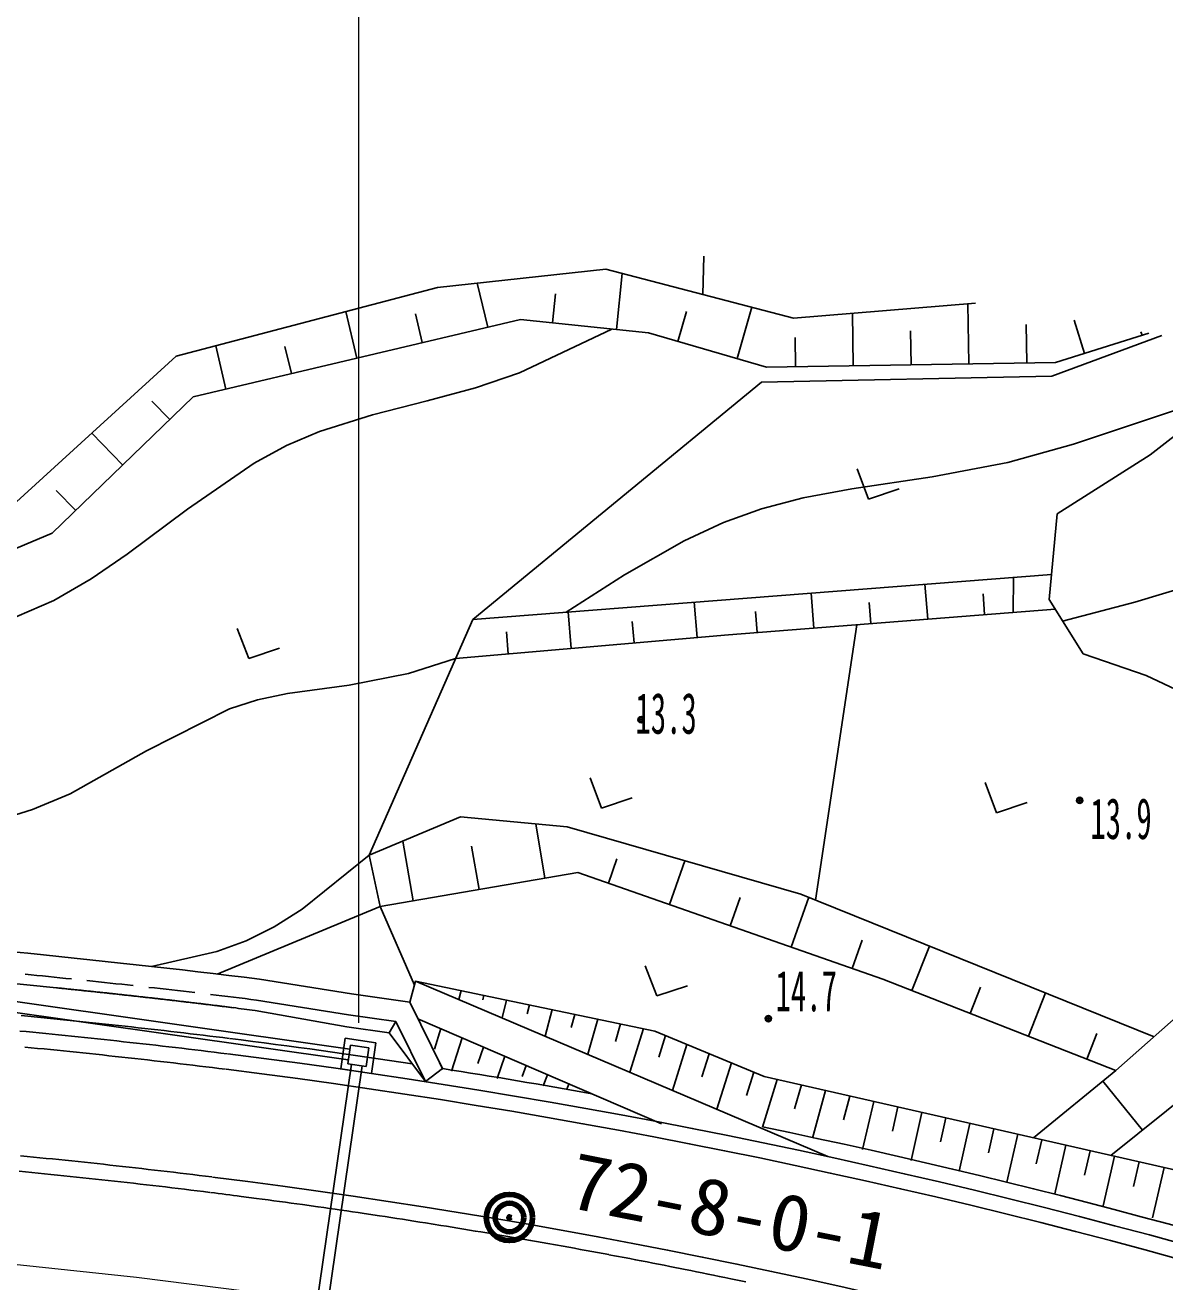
# Model space of a CAD drawing. Units: millimetres, scale not verified. Extents: x 40000 to 680000, y 20000 to 380000.
# Drawn here: x 183160 to 219884, y 273662 to 314165 of the extents above; entities that cross this region are included whole.
import ezdxf
from ezdxf.enums import TextEntityAlignment as Align

# ---------------------------------------------------------------- set-up
doc = ezdxf.new("R2010")
doc.units = ezdxf.units.MM
doc.header["$LTSCALE"] = 1000
doc.linetypes.add('CHAIN', pattern=[18.5, 12, -1.5, 3.5, -1.5])
for name, color, linetype, lineweight in [('M-BGD', 7, 'Continuous', 25), ('M-BMK', 2, 'CHAIN', 13), ('M-BMK-SRVR', 3, 'Continuous', 25), ('M-STR-HTXT', 7, 'Continuous', 13), ('M-TTL', 2, 'Continuous', 140)]:
    doc.layers.add(name, color=color, linetype=linetype, lineweight=lineweight)
doc.styles.add('ＭＳ ゴシック', font='')
doc.styles.get('ＭＳ ゴシック').set_extended_font_data('MS Gothic')

msp = doc.modelspace()

# ---------------------------------------------------------------- linework, layer by layer
at = {"layer": 'M-BGD'}
for p, q in [((205024, 306720), (205000, 305485)), ((196447, 305712), (201874, 306300)), ((201874, 306300), (207915, 304725)), ((198064, 304431), (197728, 305851)), ((202211, 304356), (202401, 306163)), ((188027, 303500), (196447, 305712)), ((200149, 304572), (200247, 305507)), ((206098, 303421), (206576, 305074)), ((207915, 304725), (213777, 305205)), ((213570, 303250), (213539, 305186)), ((199118, 304681), (188575, 302187)), ((193847, 303434), (193491, 304935)), ((195955, 303932), (195735, 304865)), ((203242, 304247), (199118, 304681)), ((204194, 303972), (204472, 304933)), ((209844, 303190), (209817, 304881)), ((217293, 303587), (216957, 304655)), ((199092, 302960), (202068, 304371)), ((207050, 303145), (203242, 304247)), ((211707, 303220), (211690, 304308)), ((215433, 303280), (215413, 304515)), ((219367, 304238), (216365, 303295)), ((219149, 304170), (219114, 304282)), ((189629, 302436), (189299, 303834)), ((191738, 302935), (191532, 303805)), ((207981, 303160), (207966, 304101)), ((219790, 304165), (216242, 302851)), ((182876, 298803), (188027, 303500)), ((216365, 303295), (207050, 303145)), ((206885, 302653), (197583, 295011)), ((197667, 302474), (199092, 302960)), ((216242, 302851), (206885, 302653)), ((188575, 302187), (184033, 297787)), ((196111, 302057), (197667, 302474)), ((219408, 300313), (222045, 302374)), ((187818, 301454), (187245, 302045)), ((194357, 301610), (196111, 302057)), ((219227, 301419), (221365, 302135)), ((192647, 301070), (194357, 301610)), ((216939, 300661), (219227, 301419)), ((186304, 299987), (185305, 301018)), ((191584, 300615), (192647, 301070)), ((190541, 300043), (191584, 300615)), ((214829, 300064), (216939, 300661)), ((216411, 298412), (219408, 300313)), ((188390, 298567), (190541, 300043)), ((209969, 299860), (210338, 298888)), ((212388, 299602), (214829, 300064)), ((209797, 299224), (212388, 299602)), ((184790, 298520), (184164, 299166)), ((206884, 298580), (208225, 298932)), ((208225, 298932), (209797, 299224)), ((210338, 298888), (211324, 299218)), ((186446, 297114), (188390, 298567)), ((205657, 298131), (206884, 298580)), ((204397, 297543), (205657, 298131)), ((216151, 295652), (216411, 298412)), ((184033, 297787), (173511, 293425)), ((202477, 296449), (204397, 297543)), ((185288, 296319), (186446, 297114)), ((184089, 295617), (185288, 296319)), ((197583, 295011), (216227, 296464)), ((200595, 295246), (202477, 296449)), ((212243, 295021), (212154, 296147)), ((215005, 296369), (214994, 295238)), ((218919, 295563), (221405, 296324)), ((208576, 294732), (208486, 295861)), ((214077, 295166), (214024, 295840)), ((182892, 295105), (184089, 295617)), ((204811, 294427), (204712, 295567)), ((216344, 295345), (205825, 294515)), ((210409, 294877), (210356, 295553)), ((217248, 293908), (216151, 295652)), ((216588, 294958), (218919, 295563)), ((197583, 295011), (194247, 287417)), ((200756, 294076), (200654, 295251)), ((202783, 294252), (202723, 294946)), ((206742, 294587), (206688, 295266)), ((189996, 294724), (190366, 293752)), ((205825, 294515), (197031, 293754)), ((198728, 293901), (198667, 294616)), ((209963, 294841), (208625, 285967)), ((190366, 293752), (191352, 294082)), ((195515, 293264), (197031, 293754)), ((219276, 293209), (217248, 293908)), ((193602, 292898), (195515, 293264)), ((191612, 292628), (193602, 292898)), ((220989, 292398), (219276, 293209)), ((190642, 292423), (191612, 292628)), ((187071, 290773), (189743, 292132)), ((189743, 292132), (190642, 292423)), ((184606, 289394), (187071, 290773)), ((201365, 289906), (201735, 288934)), ((214092, 289754), (214461, 288782)), ((183393, 288886), (184606, 289394)), ((201735, 288934), (202721, 289264)), ((182254, 288530), (183393, 288886)), ((214461, 288782), (215447, 289111)), ((194247, 287417), (197188, 288645)), ((197188, 288645), (200621, 288329)), ((199909, 286671), (199610, 288422)), ((200621, 288329), (208156, 286156)), ((218309, 280472), (226769, 287999)), ((195661, 285945), (195333, 287870)), ((197785, 286308), (197547, 287699)), ((230729, 287870), (218147, 277737)), ((192082, 285670), (194247, 287416)), ((194247, 287417), (194600, 285764)), ((201953, 286509), (202226, 287292)), ((203917, 285823), (204411, 287236)), ((200971, 286852), (194600, 285764)), ((210793, 283421), (200971, 286852)), ((205882, 285137), (206201, 286050)), ((207846, 284451), (208407, 286055)), ((208156, 286156), (219534, 281561)), ((194600, 285764), (189349, 283582)), ((191184, 285100), (192082, 285670)), ((195701, 283224), (194600, 285764)), ((190284, 284649), (191184, 285100)), ((189339, 284308), (190284, 284649)), ((209811, 283765), (210127, 284671)), ((211732, 283053), (212295, 284485)), ((187229, 283828), (189339, 284308)), ((177597, 283795), (184168, 283138)), ((203141, 283850), (203511, 282878)), ((178315, 283344), (193621, 281163)), ((184168, 283138), (184206, 283134)), ((184206, 283134), (184243, 283130)), ((184243, 283130), (184280, 283127)), ((184280, 283127), (184318, 283123)), ((184318, 283123), (184355, 283119)), ((184355, 283119), (184393, 283115)), ((190714, 283416), (193676, 282943)), ((195551, 282672), (195737, 283358)), ((195737, 283358), (203451, 281746)), ((195737, 283358), (209029, 277698)), ((203511, 282878), (204497, 283208)), ((218309, 280472), (210793, 283421)), ((213612, 282315), (213944, 283164)), ((178289, 282995), (193571, 280816)), ((184393, 283115), (184430, 283112)), ((184430, 283112), (184467, 283108)), ((184467, 283108), (184505, 283104)), ((184505, 283104), (184542, 283100)), ((184542, 283100), (184580, 283096)), ((184580, 283096), (184617, 283093)), ((184617, 283093), (184654, 283089)), ((184654, 283089), (184692, 283085)), ((184692, 283085), (184729, 283081)), ((184729, 283081), (184767, 283077)), ((184767, 283077), (184804, 283074)), ((184804, 283074), (184841, 283070)), ((184841, 283070), (184879, 283066)), ((184879, 283066), (184916, 283062)), ((184916, 283062), (184954, 283058)), ((184954, 283058), (184991, 283054)), ((184991, 283054), (185028, 283050)), ((185028, 283050), (185066, 283046)), ((185066, 283046), (185103, 283043)), ((185103, 283043), (185141, 283039)), ((185141, 283039), (185178, 283035)), ((185178, 283035), (185216, 283031)), ((185216, 283031), (185253, 283027)), ((185253, 283027), (185290, 283023)), ((185290, 283023), (185328, 283019)), ((185328, 283019), (185365, 283015)), ((185365, 283015), (185403, 283011)), ((185403, 283011), (185440, 283007)), ((185440, 283007), (185477, 283003)), ((185477, 283003), (185515, 282999)), ((185515, 282999), (185552, 282996)), ((185552, 282996), (185590, 282992)), ((185590, 282992), (185627, 282988)), ((185627, 282988), (185665, 282984)), ((185665, 282984), (185702, 282980)), ((185702, 282980), (185739, 282976)), ((185739, 282976), (185777, 282972)), ((185777, 282972), (185814, 282968)), ((185814, 282968), (185852, 282964)), ((185852, 282964), (185889, 282960)), ((185889, 282960), (185926, 282956)), ((185926, 282956), (185964, 282952)), ((185964, 282952), (186001, 282948)), ((186001, 282948), (186039, 282944)), ((186039, 282944), (186076, 282940)), ((186076, 282940), (186114, 282935)), ((186114, 282935), (186151, 282931)), ((186151, 282931), (186188, 282927)), ((186188, 282927), (186226, 282923)), ((186226, 282923), (186263, 282919)), ((186263, 282919), (186301, 282915)), ((186301, 282915), (186338, 282911)), ((186338, 282911), (186376, 282907)), ((186376, 282907), (186413, 282903)), ((186413, 282903), (186451, 282899)), ((186451, 282899), (186488, 282895)), ((186488, 282895), (186525, 282891)), ((186525, 282891), (186563, 282886)), ((186563, 282886), (186600, 282882)), ((186600, 282882), (186638, 282878)), ((186638, 282878), (186675, 282874)), ((186675, 282874), (186713, 282870)), ((186713, 282870), (186750, 282866)), ((186750, 282866), (186787, 282862)), ((186787, 282862), (186825, 282857)), ((186825, 282857), (186862, 282853)), ((186862, 282853), (186900, 282849)), ((186900, 282849), (186937, 282845)), ((186937, 282845), (186975, 282841)), ((186975, 282841), (187012, 282836)), ((187012, 282836), (187049, 282832)), ((187049, 282832), (187087, 282828)), ((187087, 282828), (187124, 282824)), ((187124, 282824), (187162, 282820)), ((187162, 282820), (187199, 282815)), ((187199, 282815), (187237, 282811)), ((187237, 282811), (187274, 282807)), ((187274, 282807), (187312, 282803)), ((187312, 282803), (187349, 282798)), ((187349, 282798), (187386, 282794)), ((187386, 282794), (187424, 282790)), ((187424, 282790), (187461, 282786)), ((187461, 282786), (187499, 282781)), ((187499, 282781), (187536, 282777)), ((187536, 282777), (187574, 282773)), ((187574, 282773), (187611, 282769)), ((187611, 282769), (187649, 282764)), ((187649, 282764), (187686, 282760)), ((187686, 282760), (187723, 282756)), ((187723, 282756), (187761, 282751)), ((187761, 282751), (187798, 282747)), ((187798, 282747), (187836, 282743)), ((187836, 282743), (187873, 282738)), ((187873, 282738), (187911, 282734)), ((187911, 282734), (187948, 282730)), ((187948, 282730), (187986, 282725)), ((187986, 282725), (188023, 282721)), ((188023, 282721), (188061, 282717)), ((188061, 282717), (188098, 282712)), ((188098, 282712), (188135, 282708)), ((193579, 282271), (190617, 282744)), ((195551, 282672), (193676, 282943)), ((197205, 283051), (197139, 282761)), ((197940, 282898), (197905, 282753)), ((198674, 282745), (198531, 282168)), ((215491, 281578), (216038, 282973)), ((188135, 282708), (188173, 282703)), ((188173, 282703), (188210, 282699)), ((188210, 282699), (188248, 282695)), ((188248, 282695), (188285, 282690)), ((188285, 282690), (188323, 282686)), ((188323, 282686), (188360, 282681)), ((188360, 282681), (188398, 282677)), ((188398, 282677), (188435, 282673)), ((188435, 282673), (188473, 282668)), ((188473, 282668), (188510, 282664)), ((188510, 282664), (188547, 282659)), ((188547, 282659), (188585, 282655)), ((188585, 282655), (188622, 282650)), ((188622, 282650), (188660, 282646)), ((188660, 282646), (188697, 282641)), ((188697, 282641), (188735, 282637)), ((188735, 282637), (188772, 282632)), ((188772, 282632), (188810, 282628)), ((188810, 282628), (188847, 282623)), ((188847, 282623), (188885, 282619)), ((188885, 282619), (188922, 282614)), ((188922, 282614), (188960, 282610)), ((188960, 282610), (188997, 282605)), ((188997, 282605), (189034, 282601)), ((189034, 282601), (189072, 282596)), ((189072, 282596), (189109, 282592)), ((189109, 282592), (189147, 282587)), ((189147, 282587), (189184, 282582)), ((189184, 282582), (189222, 282578)), ((189222, 282578), (189259, 282573)), ((189259, 282573), (189297, 282569)), ((189297, 282569), (189334, 282564)), ((189334, 282564), (189372, 282560)), ((189372, 282560), (189409, 282555)), ((189409, 282555), (189447, 282550)), ((189447, 282550), (189484, 282546)), ((189484, 282546), (189522, 282541)), ((189522, 282541), (189559, 282537)), ((189559, 282537), (189596, 282532)), ((189596, 282532), (189634, 282527)), ((189634, 282527), (189671, 282523)), ((189671, 282523), (189709, 282518)), ((189709, 282518), (189746, 282513)), ((189746, 282513), (189784, 282509)), ((189784, 282509), (189821, 282504)), ((189821, 282504), (189859, 282499)), ((190568, 282409), (193524, 281885)), ((195551, 282672), (196610, 280536)), ((199408, 282591), (199334, 282304)), ((200142, 282438), (199914, 281580)), ((183033, 282244), (183242, 282224)), ((183242, 282224), (183451, 282204)), ((183451, 282204), (183661, 282183)), ((183661, 282183), (183870, 282163)), ((183870, 282163), (184079, 282142)), ((184079, 282142), (184289, 282121)), ((184289, 282121), (184498, 282100)), ((184498, 282100), (184707, 282078)), ((184707, 282078), (184917, 282057)), ((184917, 282057), (185126, 282035)), ((185126, 282035), (185335, 282013)), ((185335, 282013), (185545, 281991)), ((185545, 281991), (185754, 281968)), ((185754, 281968), (185963, 281946)), ((185963, 281946), (186173, 281923)), ((186173, 281923), (186382, 281900)), ((195101, 282051), (193579, 282271)), ((194885, 281688), (195101, 282051)), ((195101, 282051), (196060, 280116)), ((195814, 282141), (203662, 278758)), ((200876, 282284), (200758, 281856)), ((201610, 282131), (201286, 280995)), ((202344, 281977), (202177, 281411)), ((182985, 281747), (183194, 281726)), ((183194, 281726), (183403, 281706)), ((183403, 281706), (183612, 281686)), ((183612, 281686), (183821, 281665)), ((183821, 281665), (184030, 281644)), ((184030, 281644), (184238, 281623)), ((184238, 281623), (184447, 281602)), ((184447, 281602), (184656, 281581)), ((184656, 281581), (184865, 281559)), ((184865, 281559), (185074, 281538)), ((185074, 281538), (185283, 281516)), ((185283, 281516), (185492, 281494)), ((186382, 281900), (186592, 281877)), ((186592, 281877), (186801, 281854)), ((186801, 281854), (187011, 281830)), ((187011, 281830), (187220, 281807)), ((187220, 281807), (187430, 281783)), ((187430, 281783), (187639, 281759)), ((187639, 281759), (187849, 281734)), ((187849, 281734), (188058, 281710)), ((188058, 281710), (188268, 281685)), ((188268, 281685), (188477, 281660)), ((188477, 281660), (188687, 281635)), ((188687, 281635), (188896, 281610)), ((188896, 281610), (189106, 281585)), ((189106, 281585), (189316, 281559)), ((189316, 281559), (189525, 281533)), ((189525, 281533), (189735, 281507)), ((193470, 281513), (193327, 280523)), ((194459, 281370), (193470, 281513)), ((194885, 281688), (193524, 281885)), ((194885, 281688), (196060, 280116)), ((196550, 281824), (196352, 281157)), ((197239, 281527), (196901, 280457)), ((203079, 281824), (202649, 280415)), ((203451, 281746), (206971, 280279)), ((203792, 281604), (203574, 280901)), ((217370, 280840), (217694, 281666)), ((183146, 281229), (183354, 281209)), ((183354, 281209), (183563, 281188)), ((183563, 281188), (183771, 281168)), ((183771, 281168), (183980, 281147)), ((183980, 281147), (184188, 281126)), ((184188, 281126), (184397, 281105)), ((184397, 281105), (184605, 281083)), ((185492, 281494), (185701, 281471)), ((185701, 281471), (185910, 281449)), ((185910, 281449), (186119, 281426)), ((186119, 281426), (186328, 281403)), ((186328, 281403), (186537, 281380)), ((186537, 281380), (186746, 281357)), ((186746, 281357), (186955, 281334)), ((186955, 281334), (187164, 281310)), ((187164, 281310), (187373, 281286)), ((187373, 281286), (187582, 281262)), ((187582, 281262), (187791, 281238)), ((187791, 281238), (188000, 281213)), ((188000, 281213), (188209, 281189)), ((188209, 281189), (188418, 281164)), ((188418, 281164), (188627, 281139)), ((188627, 281139), (188836, 281114)), ((188836, 281114), (189045, 281088)), ((193639, 281286), (193553, 280692)), ((194233, 281200), (193639, 281286)), ((194147, 280607), (194233, 281200)), ((194316, 280380), (194459, 281370)), ((197928, 281230), (197750, 280698)), ((204484, 281316), (204020, 279831)), ((184605, 281083), (184814, 281062)), ((184814, 281062), (185022, 281040)), ((185022, 281040), (185231, 281018)), ((185231, 281018), (185439, 280996)), ((185439, 280996), (185648, 280974)), ((185648, 280974), (185856, 280952)), ((185856, 280952), (186065, 280929)), ((186065, 280929), (186273, 280906)), ((186273, 280906), (186482, 280883)), ((186482, 280883), (186690, 280860)), ((186690, 280860), (186899, 280837)), ((186899, 280837), (187107, 280813)), ((187107, 280813), (187316, 280789)), ((187316, 280789), (187525, 280765)), ((187525, 280765), (187733, 280741)), ((187733, 280741), (187942, 280717)), ((187942, 280717), (188150, 280692)), ((188150, 280692), (188359, 280667)), ((189045, 281088), (189254, 281063)), ((189254, 281063), (189464, 281037)), ((189464, 281037), (189673, 281011)), ((193553, 280692), (194147, 280607)), ((196392, 280975), (196623, 280509)), ((198616, 280933), (198365, 280220)), ((205202, 281016), (204969, 280274)), ((205920, 280717), (205447, 279223)), ((188359, 280667), (188568, 280643)), ((188568, 280643), (188776, 280617)), ((188776, 280617), (188985, 280592)), ((188985, 280592), (189193, 280566)), ((189193, 280566), (189402, 280541)), ((189402, 280541), (189611, 280515)), ((193677, 280675), (191853, 268061)), ((194023, 280624), (192199, 268011)), ((193327, 280523), (194316, 280380)), ((196610, 280536), (196060, 280116)), ((199305, 280636), (199173, 280281)), ((199994, 280339), (199853, 279978)), ((206644, 280416), (206406, 279669)), ((215649, 278305), (218309, 280472)), ((200683, 280042), (200609, 279863)), ((207390, 280184), (206915, 278653)), ((206971, 280279), (229459, 275164)), ((208171, 280007), (207946, 279237)), ((219158, 278551), (217888, 280128)), ((208953, 279829), (208530, 278291)), ((209730, 279652), (209532, 278879)), ((210508, 279475), (210137, 277930)), ((211283, 279299), (211107, 278524)), ((212058, 279122), (211707, 277577)), ((212830, 278947), (212655, 278174)), ((213603, 278771), (213253, 277230)), ((214373, 278596), (214199, 277825)), ((215144, 278420), (214793, 276874)), ((215917, 278244), (215742, 277471)), ((216690, 278069), (216335, 276498)), ((217475, 277890), (217298, 277104)), ((183015, 277725), (183220, 277705)), ((183220, 277705), (183426, 277685)), ((183426, 277685), (183631, 277664)), ((183631, 277664), (183837, 277643)), ((183837, 277643), (184042, 277623)), ((184042, 277623), (184248, 277602)), ((184248, 277602), (184453, 277581)), ((184453, 277581), (184659, 277559)), ((184659, 277559), (184864, 277538)), ((184864, 277538), (185069, 277516)), ((185069, 277516), (185275, 277494)), ((185275, 277494), (185480, 277472)), ((185480, 277472), (185686, 277450)), ((185686, 277450), (185891, 277427)), ((218260, 277711), (217900, 276116)), ((219058, 277530), (218878, 276732)), ((182966, 277227), (183171, 277207)), ((183171, 277207), (183377, 277187)), ((183377, 277187), (183582, 277167)), ((183582, 277167), (183787, 277146)), ((183787, 277146), (183992, 277125)), ((183992, 277125), (184197, 277104)), ((184197, 277104), (184402, 277083)), ((184402, 277083), (184607, 277062)), ((184607, 277062), (184812, 277040)), ((185891, 277427), (186096, 277404)), ((186096, 277404), (186302, 277382)), ((186302, 277382), (186507, 277359)), ((186507, 277359), (186713, 277335)), ((186713, 277335), (186918, 277312)), ((186918, 277312), (187123, 277288)), ((187123, 277288), (187329, 277265)), ((187329, 277265), (187534, 277241)), ((187534, 277241), (187739, 277216)), ((187739, 277216), (187945, 277192)), ((187945, 277192), (188150, 277167)), ((188150, 277167), (188355, 277143)), ((188355, 277143), (188561, 277118)), ((188561, 277118), (188766, 277093)), ((188766, 277093), (188971, 277067)), ((188971, 277067), (189177, 277042)), ((219856, 277348), (219490, 275728)), ((184812, 277040), (185017, 277019)), ((185017, 277019), (185222, 276997)), ((185222, 276997), (185427, 276975)), ((185427, 276975), (185632, 276953)), ((185632, 276953), (185836, 276930)), ((185836, 276930), (186041, 276907)), ((186041, 276907), (186246, 276885)), ((186246, 276885), (186451, 276862)), ((186451, 276862), (186656, 276839)), ((186656, 276839), (186861, 276815)), ((186861, 276815), (187066, 276792)), ((187066, 276792), (187271, 276768)), ((187271, 276768), (187476, 276744)), ((187476, 276744), (187681, 276720)), ((187681, 276720), (187886, 276696)), ((187886, 276696), (188090, 276671)), ((188090, 276671), (188295, 276646)), ((188295, 276646), (188500, 276621)), ((188500, 276621), (188705, 276596)), ((188705, 276596), (188910, 276571)), ((188910, 276571), (189115, 276546)), ((190119, 276417), (190615, 276352)), ((192101, 276151), (192596, 276081)), ((194081, 275865), (194575, 275791)), ((196057, 275561), (196551, 275482)), ((198031, 275239), (198524, 275155)), ((200002, 274898), (200494, 274809)), ((202461, 274445), (201969, 274538)), ((203933, 274160), (204424, 274063)), ((205894, 273764), (206383, 273662))]:
    msp.add_line(p, q, dxfattribs=at)
for centre, radius in [((203005, 291780), 100), ((203005, 291780), 60), ((203005, 291780), 20), ((217139, 289181), 100), ((217139, 289181), 60), ((217139, 289181), 20), ((207108, 282145), 100), ((207108, 282145), 60), ((207108, 282145), 20)]:
    msp.add_circle(centre, radius, dxfattribs=at)
for centre, radius, start, end in [((151694, -31593), 317416, 82.93884, 88.7229), ((151694, -31593), 316737, 84.02673, 84.29803), ((151694, -31593), 316737, 83.66492, 83.93628), ((151694, -31593), 316737, 83.3031, 83.57446), ((151694, -31593), 316737, 82.94128, 83.21265), ((162694, 65189), 219002, 82.6875, 82.87463), ((162694, 65189), 218002, 81.30951, 82.86865), ((162694, 65189), 217502, 63.2373, 82.86871), ((162694, 65189), 217002, 63.24139, 82.86877), ((162694, 65189), 218002, 79.76642, 81.04974), ((162694, 65189), 218002, 63.23322, 78.29614), ((162694, 65189), 213502, 63.27051, 82.86908), ((162694, 65189), 213002, 82.60229, 82.86911), ((162694, 65189), 213002, 82.06433, 82.4678), ((162694, 65189), 213002, 81.52634, 81.92981), ((162694, 65189), 213002, 80.98834, 81.39185), ((162694, 65189), 213002, 80.45035, 80.85385), ((162694, 65189), 213002, 79.91235, 80.31586), ((162694, 65189), 213002, 79.37436, 79.77786), ((162694, 65189), 213002, 78.8364, 79.23987), ((162694, 65189), 213002, 78.2984, 78.7019)]:
    msp.add_arc(centre, radius, start, end, dxfattribs=at)
at = {"layer": 'M-BMK'}
msp.add_lwpolyline([(161313, 275532), (166298, 275337), (171292, 275101), (175285, 274858), (179274, 274555), (183009, 274213), (186747, 273810), (190319, 273365), (193883, 272860), (197407, 272297), (200931, 271673), (204485, 270982), (208027, 270233), (211362, 269471), (214682, 268651), (218143, 267733), (221596, 266755)], dxfattribs=at)
at = {"layer": 'M-STR-HTXT'}
msp.add_line((193903, 321987), (193903, 282011), dxfattribs=at)
at = {"layer": 'M-TTL'}
for radius in [746, 458, 22.5]:
    msp.add_circle((198766, 275736), radius, dxfattribs=at)

# ---------------------------------------------------------------- texts
at = {"layer": 'M-BGD', "style": 'ＭＳ ゴシック', "width": 0.55}
for s, p in [('13.3', (202825, 290930)), ('13.9', (217484, 287539)), ('14.7', (207338, 281985))]:
    msp.add_text(s, height=1320, dxfattribs=at).set_placement(p, align=Align.BOTTOM_LEFT)
at = {"layer": 'M-BMK-SRVR', "style": 'ＭＳ ゴシック', "width": 1.05}
msp.add_text('72-8-0-1', height=1833, rotation=348.8, dxfattribs=at).set_placement((200466, 275536), align=Align.BOTTOM_LEFT)

doc.saveas('drawing.dxf')
